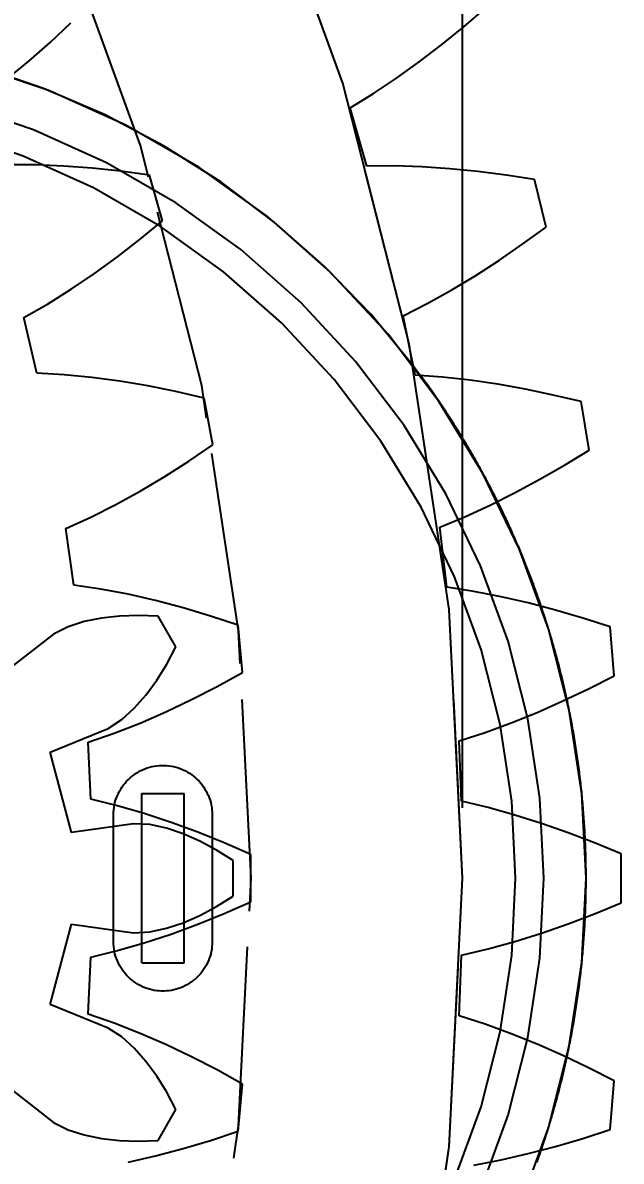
# Model space of a CAD drawing. Header units: millimetres. Extents: x -13 to 234, y -140 to 87.
# Drawn here: x 41.26 to 45.5, y -54.91 to -46.84 of the extents above; entities that cross this region are included whole.
import ezdxf

# ---------------------------------------------------------------- set-up
doc = ezdxf.new("R2010")
doc.units = ezdxf.units.MM
doc.linetypes.add('DASHED', pattern=[1.524, 1.27, -0.254])
for name, color, linetype in [('DIMS', 3, 'CONTINUOUS'), ('HIDDEN', 8, 'DASHED'), ('VISIBLE', 7, 'CONTINUOUS')]:
    doc.layers.add(name, color=color, linetype=linetype)
doc.styles.add('OpenSansCondensed-Light', font='OpenSansCondensed-Light.ttf')
doc.dimstyles.new('EZDXF', dxfattribs={"dimtxt": 0.25, "dimasz": 0.175, "dimexe": 0.375, "dimexo": 0.125, "dimgap": 0.1, "dimtad": 1, "dimlfac": 100, "dimzin": 12, "dimdsep": 46, "dimtxsty": 'OpenSansCondensed-Light', "dimblk": 'ARCHTICK', "dimcen": 2.5, "dimazin": 3, "dimtfac": 0.5, "dimtmove": 2, "dimatfit": 3})

# ---------------------------------------------------------------- blocks, each defined once
blk = doc.blocks.new('_ARCHTICK')
at = {"color": 0, "linetype": 'BYBLOCK', "const_width": 0.15}
blk.add_lwpolyline([(-0.5, -0.5), (0.5, 0.5)], dxfattribs=at)

msp = doc.modelspace()

# ---------------------------------------------------------------- linework, layer by layer
at = {"layer": 'HIDDEN'}
for points in [[(42.875, -52.9), (42.78742, -51.14512), (42.52554, -49.40767), (42.09197, -47.70494), (41.49102, -46.05384), (40.72866, -44.47077), (39.81246, -42.97148), (38.75153, -41.57087), (37.55642, -40.28285), (36.23901, -39.12022)], [(42.875, -52.9), (42.78742, -51.14512), (42.52554, -49.40767), (42.09197, -47.70494), (41.49102, -46.05384), (40.72866, -44.47077), (39.81246, -42.97148), (38.75153, -41.57087), (37.55642, -40.28285), (36.23901, -39.12022)], [(44.375, -52.9), (44.27996, -50.99576), (43.9958, -49.11046), (43.52533, -47.26281), (42.87323, -45.47118), (42.04599, -43.75339), (41.05182, -42.1265), (39.9006, -40.60669), (38.60378, -39.20905)], [(44.375, -52.9), (44.27996, -50.99576), (43.9958, -49.11046), (43.52533, -47.26281), (42.87323, -45.47118), (42.04599, -43.75339), (41.05182, -42.1265), (39.9006, -40.60669), (38.60378, -39.20905)], [(44.375, -52.9), (44.27996, -50.99576), (43.9958, -49.11046), (43.52533, -47.26281), (42.87323, -45.47118), (42.04599, -43.75339), (41.05182, -42.1265), (39.9006, -40.60669), (38.60378, -39.20905)], [(44.38291, -46.86382), (44.53757, -46.73134)], [(41.45025, -46.97425), (41.5988, -46.83508)], [(41.45025, -46.97425), (41.5988, -46.83508)], [(44.22626, -46.99093), (44.38291, -46.86382)], [(44.02734, -49.26999), (43.72555, -48.90382), (43.39576, -48.56264), (43.04005, -48.2486), (42.66063, -47.96364), (42.25988, -47.70956), (41.8403, -47.48794), (41.40452, -47.30017), (40.95527, -47.14743), (40.49535, -47.03066), (40.02764, -46.95061), (39.55507, -46.90776), (39.08059, -46.90239), (38.60717, -46.93454), (38.13777, -47.00399), (37.67533, -47.11032), (37.22274, -47.25286), (36.78282, -47.43072), (36.35834, -47.64279), (35.95194, -47.88774), (35.56617, -48.16403), (35.20344, -48.46995)], [(45.25, -52.9), (45.22018, -52.30259), (45.13103, -51.71112), (44.98344, -51.13147), (44.77886, -50.56939), (44.51933, -50.03048), (44.20743, -49.52008), (43.84627, -49.04327), (43.43942, -48.6048), (42.99094, -48.20901), (42.50528, -47.85984), (41.98726, -47.56077), (41.44205, -47.31476), (40.87504, -47.12425), (40.29189, -46.99115), (39.69838, -46.91678), (39.10042, -46.90186), (38.50394, -46.94656), (37.91487, -47.05043), (37.33908, -47.21244), (36.78228, -47.43096), (36.25, -47.70385), (35.74754, -48.02837), (35.27988, -48.40131)], [(45.25, -52.9), (45.22018, -52.30259), (45.13103, -51.71112), (44.98344, -51.13147), (44.77886, -50.56939), (44.51933, -50.03048), (44.20743, -49.52008), (43.84627, -49.04327), (43.43942, -48.6048), (42.99094, -48.20901), (42.50528, -47.85984), (41.98726, -47.56077), (41.44205, -47.31476), (40.87504, -47.12425), (40.29189, -46.99115), (39.69838, -46.91678), (39.10042, -46.90186), (38.50394, -46.94656), (37.91487, -47.05043), (37.33908, -47.21244), (36.78228, -47.43096), (36.25, -47.70385), (35.74754, -48.02837), (35.27988, -48.40131)], [(45.25, -52.9), (45.22018, -52.30259), (45.13103, -51.71112), (44.98344, -51.13147), (44.77886, -50.56939), (44.51933, -50.03048), (44.20743, -49.52008), (43.84627, -49.04327), (43.43942, -48.6048), (42.99094, -48.20901), (42.50528, -47.85984), (41.98726, -47.56077), (41.44205, -47.31476), (40.87504, -47.12425), (40.29189, -46.99115), (39.69838, -46.91678), (39.10042, -46.90186), (38.50394, -46.94656), (37.91487, -47.05043), (37.33908, -47.21244), (36.78228, -47.43096), (36.25, -47.70385), (35.74754, -48.02837), (35.27988, -48.40131)], [(41.29909, -47.10728), (41.45025, -46.97425)], [(41.29909, -47.10728), (41.45025, -46.97425)], [(44.06759, -47.11242), (44.22626, -46.99093)], [(41.14527, -47.23378), (41.29909, -47.10728)], [(41.14527, -47.23378), (41.29909, -47.10728)], [(43.90684, -47.22793), (44.06759, -47.11242)], [(43.74394, -47.33702), (43.90684, -47.22793)], [(43.57877, -47.43907), (43.74394, -47.33702)], [(44.95, -52.9), (44.92168, -52.33246), (44.83698, -51.77057), (44.69676, -51.2199), (44.50241, -50.68592), (44.25586, -50.17395), (43.95956, -49.68908), (43.61645, -49.23611), (43.22995, -48.81956), (42.80389, -48.44356), (42.34251, -48.11185), (41.8504, -47.82773), (41.33244, -47.59402), (40.79379, -47.41304)], [(44.95, -52.9), (44.92168, -52.33246), (44.83698, -51.77057), (44.69676, -51.2199), (44.50241, -50.68592), (44.25586, -50.17395), (43.95956, -49.68908), (43.61645, -49.23611), (43.22995, -48.81956), (42.80389, -48.44356), (42.34251, -48.11185), (41.8504, -47.82773), (41.33244, -47.59402), (40.79379, -47.41304)], [(43.69648, -47.85096), (43.57877, -47.43907)], [(43.69648, -47.85096), (43.57877, -47.43907)], [(44.75, -52.9), (44.72267, -52.35238), (44.64095, -51.8102), (44.50565, -51.27885), (44.31812, -50.76361), (44.08022, -50.2696), (43.79431, -49.80174), (43.46324, -49.36467), (43.0903, -48.96273), (42.67919, -48.59993), (42.234, -48.27986), (41.75916, -48.00571), (41.25938, -47.78019), (40.73962, -47.60557)], [(44.75, -52.9), (44.72267, -52.35238), (44.64095, -51.8102), (44.50565, -51.27885), (44.31812, -50.76361), (44.08022, -50.2696), (43.79431, -49.80174), (43.46324, -49.36467), (43.0903, -48.96273), (42.67919, -48.59993), (42.234, -48.27986), (41.75916, -48.00571), (41.25938, -47.78019), (40.73962, -47.60557)], [(41.34936, -47.8427), (41.15241, -47.84173)], [(41.34936, -47.8427), (41.15241, -47.84173)], [(41.54834, -47.85095), (41.34936, -47.8427)], [(41.54834, -47.85095), (41.34936, -47.8427)], [(41.74914, -47.86602), (41.54834, -47.85095)], [(41.74914, -47.86602), (41.54834, -47.85095)], [(43.89064, -47.85032), (43.69648, -47.85096)], [(44.08658, -47.85686), (43.89064, -47.85032)], [(44.28409, -47.86998), (44.08658, -47.85686)], [(41.95155, -47.88756), (41.74914, -47.86602)], [(41.95155, -47.88756), (41.74914, -47.86602)], [(42.15543, -47.91533), (41.95155, -47.88756)], [(42.15543, -47.91533), (41.95155, -47.88756)], [(42.24738, -48.23849), (42.15543, -47.91533)], [(42.24738, -48.23849), (42.15543, -47.91533)], [(44.483, -47.88927), (44.28409, -47.86998)], [(44.68316, -47.91441), (44.483, -47.88927)], [(44.88446, -47.94516), (44.68316, -47.91441)], [(44.9667, -48.28324), (44.88446, -47.94516)], [(42.08865, -48.36942), (42.24738, -48.23849)], [(42.08865, -48.36942), (42.24738, -48.23849)], [(44.80201, -48.40301), (44.9667, -48.28324)], [(41.9279, -48.4943), (42.08865, -48.36942)], [(41.9279, -48.4943), (42.08865, -48.36942)], [(44.63575, -48.51728), (44.80201, -48.40301)], [(41.76511, -48.61282), (41.9279, -48.4943)], [(41.76511, -48.61282), (41.9279, -48.4943)], [(44.46792, -48.62577), (44.63575, -48.51728)], [(41.60028, -48.72459), (41.76511, -48.61282)], [(41.60028, -48.72459), (41.76511, -48.61282)], [(44.29851, -48.72815), (44.46792, -48.62577)], [(41.43334, -48.82909), (41.60028, -48.72459)], [(41.43334, -48.82909), (41.60028, -48.72459)], [(44.12746, -48.82395), (44.29851, -48.72815)], [(41.26419, -48.92562), (41.43334, -48.82909)], [(41.26419, -48.92562), (41.43334, -48.82909)], [(43.9547, -48.91256), (44.12746, -48.82395)], [(41.35685, -49.31958), (41.26419, -48.92562)], [(41.35685, -49.31958), (41.26419, -48.92562)], [(44.03932, -49.33249), (43.9547, -48.91256)], [(44.03932, -49.33249), (43.9547, -48.91256)], [(41.55129, -49.33059), (41.35685, -49.31958)], [(41.55129, -49.33059), (41.35685, -49.31958)], [(41.74731, -49.34973), (41.55129, -49.33059)], [(41.74731, -49.34973), (41.55129, -49.33059)], [(41.94468, -49.37631), (41.74731, -49.34973)], [(41.94468, -49.37631), (41.74731, -49.34973)], [(42.14323, -49.40984), (41.94468, -49.37631)], [(42.14323, -49.40984), (41.94468, -49.37631)], [(44.23291, -49.34728), (44.03932, -49.33249)], [(44.62239, -50.2284), (44.61496, -50.21351), (44.60749, -50.19864), (44.59998, -50.1838), (44.59242, -50.16897), (44.58483, -50.15417), (44.5772, -50.13939), (44.56952, -50.12463), (44.56181, -50.10989), (44.55405, -50.09517), (44.54625, -50.08047), (44.53841, -50.0658), (44.53053, -50.05115), (44.52261, -50.03651), (44.51465, -50.02191), (44.50665, -50.00732), (44.49861, -49.99275), (44.49053, -49.97821), (44.48241, -49.96369), (44.47425, -49.94919), (44.46604, -49.93472), (44.4578, -49.92027), (44.44952, -49.90584), (44.4412, -49.89143), (44.43283, -49.87705), (44.42443, -49.86269), (44.41599, -49.84835), (44.40751, -49.83404), (44.39899, -49.81975), (44.39043, -49.80548), (44.38183, -49.79124), (44.37319, -49.77703), (44.36451, -49.76283), (44.35579, -49.74866), (44.34703, -49.73452), (44.33823, -49.72039), (44.3294, -49.7063), (44.32052, -49.69223), (44.31161, -49.67818), (44.30265, -49.66416), (44.29366, -49.65016), (44.28463, -49.63618), (44.27556, -49.62224), (44.26645, -49.60831), (44.25731, -49.59442), (44.24812, -49.58055), (44.2389, -49.5667), (44.22964, -49.55288), (44.22034, -49.53908), (44.211, -49.52531), (44.20162, -49.51157), (44.19221, -49.49785), (44.18275, -49.48416), (44.17326, -49.4705), (44.16373, -49.45686), (44.15417, -49.44325), (44.14456, -49.42966), (44.13492, -49.4161), (44.12524, -49.40257), (44.11553, -49.38907), (44.10577, -49.37559), (44.09598, -49.36214), (44.08615, -49.34871), (44.07629, -49.33532)], [(44.42771, -49.36937), (44.23291, -49.34728)], [(44.62356, -49.39814), (44.42771, -49.36937)], [(42.3428, -49.44997), (42.14323, -49.40984)], [(42.3428, -49.44997), (42.14323, -49.40984)], [(42.54325, -49.49643), (42.3428, -49.44997)], [(42.54325, -49.49643), (42.3428, -49.44997)], [(44.8203, -49.43318), (44.62356, -49.39814)], [(45.01784, -49.47414), (44.8203, -49.43318)], [(45.21606, -49.52078), (45.01784, -49.47414)], [(42.60498, -49.82669), (42.54325, -49.49643)], [(42.60498, -49.82669), (42.54325, -49.49643)], [(45.27117, -49.86433), (45.21606, -49.52078)], [(42.43485, -49.94243), (42.60498, -49.82669)], [(42.43485, -49.94243), (42.60498, -49.82669)], [(45.09749, -49.97064), (45.27117, -49.86433)], [(42.26326, -50.05194), (42.43485, -49.94243)], [(42.26326, -50.05194), (42.43485, -49.94243)], [(44.92268, -50.07133), (45.09749, -49.97064)], [(42.09023, -50.15493), (42.26326, -50.05194)], [(42.09023, -50.15493), (42.26326, -50.05194)], [(44.74676, -50.16615), (44.92268, -50.07133)], [(41.91579, -50.25101), (42.09023, -50.15493)], [(41.91579, -50.25101), (42.09023, -50.15493)], [(44.56975, -50.25474), (44.74676, -50.16615)], [(41.73992, -50.33967), (41.91579, -50.25101)], [(41.73992, -50.33967), (41.91579, -50.25101)], [(44.39163, -50.33665), (44.56975, -50.25474)], [(41.56259, -50.42018), (41.73992, -50.33967)], [(41.56259, -50.42018), (41.73992, -50.33967)], [(44.21238, -50.41125), (44.39163, -50.33665)], [(41.6185, -50.82101), (41.56259, -50.42018)], [(41.6185, -50.82101), (41.56259, -50.42018)], [(44.26336, -50.83659), (44.21238, -50.41125)], [(44.26336, -50.83659), (44.21238, -50.41125)], [(41.81109, -50.84991), (41.6185, -50.82101)], [(41.81109, -50.84991), (41.6185, -50.82101)], [(44.45517, -50.86671), (44.26336, -50.83659)], [(42.00451, -50.88706), (41.81109, -50.84991)], [(42.00451, -50.88706), (41.81109, -50.84991)], [(42.19859, -50.93173), (42.00451, -50.88706)], [(42.19859, -50.93173), (42.00451, -50.88706)], [(44.6476, -50.9042), (44.45517, -50.86671)], [(44.84054, -50.94845), (44.6476, -50.9042)], [(42.3932, -50.98344), (42.19859, -50.93173)], [(42.3932, -50.98344), (42.19859, -50.93173)], [(42.58821, -51.04181), (42.3932, -50.98344)], [(42.58821, -51.04181), (42.3932, -50.98344)], [(45.03388, -50.999), (44.84054, -50.94845)], [(45.11397, -51.62963), (45.11167, -51.61905), (45.10935, -51.60847), (45.10701, -51.59789), (45.10465, -51.58732), (45.10227, -51.57675), (45.09987, -51.56619), (45.09745, -51.55563), (45.09501, -51.54508), (45.09256, -51.53453), (45.09008, -51.52398), (45.08759, -51.51344), (45.08508, -51.5029), (45.08255, -51.49237), (45.07999, -51.48185), (45.07742, -51.47132), (45.07484, -51.4608), (45.07223, -51.45029), (45.0696, -51.43978), (45.06696, -51.42928), (45.06429, -51.41878), (45.06161, -51.40829), (45.05891, -51.3978), (45.05618, -51.38731), (45.05344, -51.37683), (45.05068, -51.36636), (45.04791, -51.35589), (45.04511, -51.34542), (45.04229, -51.33496), (45.03946, -51.32451), (45.0366, -51.31406), (45.03373, -51.30362), (45.03084, -51.29318), (45.02793, -51.28274), (45.025, -51.27232), (45.02205, -51.26189), (45.01909, -51.25148), (45.0161, -51.24106), (45.0131, -51.23066), (45.01007, -51.22025), (45.00703, -51.20986), (45.00397, -51.19947), (45.00089, -51.18908), (44.99779, -51.1787), (44.99468, -51.16833), (44.99154, -51.15796), (44.98839, -51.1476), (44.98521, -51.13724), (44.98202, -51.12689), (44.97881, -51.11655), (44.97558, -51.10621), (44.97234, -51.09587), (44.96907, -51.08555), (44.96578, -51.07522), (44.96248, -51.06491), (44.95916, -51.0546), (44.95582, -51.04429), (44.95246, -51.034), (44.94908, -51.02371), (44.94568, -51.01342), (44.94227, -51.00314), (44.93884, -50.99287), (44.93538, -50.9826), (44.93191, -50.97234)], [(45.22753, -51.05553), (45.03388, -50.999)], [(41.69273, -51.08025), (41.57818, -51.11689)], [(41.69273, -51.08025), (41.57818, -51.11689)], [(41.81506, -51.05524), (41.69273, -51.08025)], [(41.81506, -51.05524), (41.69273, -51.08025)], [(41.94369, -51.04077), (41.81506, -51.05524)], [(41.94369, -51.04077), (41.81506, -51.05524)], [(42.07763, -51.03641), (41.94369, -51.04077)], [(42.07763, -51.03641), (41.94369, -51.04077)], [(42.21611, -51.04199), (42.07763, -51.03641)], [(42.21611, -51.04199), (42.07763, -51.03641)], [(42.34214, -51.26028), (42.21611, -51.04199)], [(42.34214, -51.26028), (42.21611, -51.04199)], [(42.78352, -51.10657), (42.58821, -51.04181)], [(42.78352, -51.10657), (42.58821, -51.04181)], [(45.42142, -51.11777), (45.22753, -51.05553)], [(41.4752, -51.16919), (41.12467, -51.44184)], [(41.4752, -51.16919), (41.12467, -51.44184)], [(41.57818, -51.11689), (41.4752, -51.16919)], [(41.57818, -51.11689), (41.4752, -51.16919)], [(42.81452, -51.44112), (42.78352, -51.10657)], [(42.81452, -51.44112), (42.78352, -51.10657)], [(45.44906, -51.46462), (45.42142, -51.11777)], [(42.27773, -51.38299), (42.34214, -51.26028)], [(42.27773, -51.38299), (42.34214, -51.26028)], [(42.20698, -51.49681), (42.27773, -51.38299)], [(42.20698, -51.49681), (42.27773, -51.38299)], [(42.63444, -51.54066), (42.81452, -51.44112)], [(42.63444, -51.54066), (42.81452, -51.44112)], [(45.26748, -51.55678), (45.44906, -51.46462)], [(42.13014, -51.60097), (42.20698, -51.49681)], [(42.13014, -51.60097), (42.20698, -51.49681)], [(42.45347, -51.63387), (42.63444, -51.54066)], [(42.45347, -51.63387), (42.63444, -51.54066)], [(45.08523, -51.64327), (45.26748, -51.55678)], [(42.04732, -51.69441), (42.13014, -51.60097)], [(42.04732, -51.69441), (42.13014, -51.60097)], [(42.27168, -51.72046), (42.45347, -51.63387)], [(42.27168, -51.72046), (42.45347, -51.63387)], [(44.90233, -51.72381), (45.08523, -51.64327)], [(41.95831, -51.77529), (42.04732, -51.69441)], [(41.95831, -51.77529), (42.04732, -51.69441)], [(42.08911, -51.80004), (42.27168, -51.72046)], [(42.08911, -51.80004), (42.27168, -51.72046)], [(44.71884, -51.79806), (44.90233, -51.72381)], [(41.86152, -51.83832), (41.95831, -51.77529)], [(41.86152, -51.83832), (41.95831, -51.77529)], [(41.90581, -51.87209), (42.08911, -51.80004)], [(41.90581, -51.87209), (42.08911, -51.80004)], [(44.53478, -51.86556), (44.71884, -51.79806)], [(41.45014, -52.00556), (41.86152, -51.83832)], [(41.45014, -52.00556), (41.86152, -51.83832)], [(41.72181, -51.93589), (41.90581, -51.87209)], [(41.72181, -51.93589), (41.90581, -51.87209)], [(44.35017, -51.92568), (44.53478, -51.86556)], [(41.7405, -52.34017), (41.72181, -51.93589)], [(41.7405, -52.34017), (41.72181, -51.93589)], [(44.3672, -52.35372), (44.35017, -51.92568)], [(44.3672, -52.35372), (44.35017, -51.92568)], [(41.60259, -52.57453), (41.45014, -52.00556)], [(41.60259, -52.57453), (41.45014, -52.00556)], [(41.9, -52.45), (41.90044, -52.43255), (41.90174, -52.41515), (41.90391, -52.39784), (41.90694, -52.38065), (41.91082, -52.36363), (41.91555, -52.34684), (41.92111, -52.33029), (41.92748, -52.31405), (41.93466, -52.29814), (41.94262, -52.28261), (41.95135, -52.2675), (41.96082, -52.25284), (41.971, -52.23867), (41.98188, -52.22502), (41.99343, -52.21194), (42.00562, -52.19945), (42.01841, -52.18758), (42.03178, -52.17636), (42.04569, -52.16582), (42.06011, -52.15599), (42.075, -52.14689), (42.09033, -52.13854), (42.10605, -52.13097), (42.12213, -52.12419), (42.13853, -52.11823), (42.15521, -52.11308), (42.17212, -52.10878), (42.18922, -52.10532), (42.20648, -52.10272), (42.22384, -52.10098), (42.24127, -52.10011), (42.25873, -52.10011), (42.27616, -52.10098), (42.29352, -52.10272), (42.31078, -52.10532), (42.32788, -52.10878), (42.34479, -52.11308), (42.36147, -52.11823), (42.37787, -52.12419), (42.39395, -52.13097), (42.40967, -52.13854), (42.425, -52.14689), (42.43989, -52.15599), (42.45431, -52.16582), (42.46822, -52.17636), (42.48159, -52.18758), (42.49438, -52.19945), (42.50657, -52.21194), (42.51812, -52.22502), (42.529, -52.23867), (42.53918, -52.25284), (42.54865, -52.2675), (42.55738, -52.28261), (42.56534, -52.29814), (42.57252, -52.31405), (42.57889, -52.33029), (42.58445, -52.34684), (42.58918, -52.36363), (42.59306, -52.38065), (42.59609, -52.39784), (42.59826, -52.41515), (42.59956, -52.43255), (42.6, -52.45)], [(41.9, -52.45), (41.90044, -52.43255), (41.90174, -52.41515), (41.90391, -52.39784), (41.90694, -52.38065), (41.91082, -52.36363), (41.91555, -52.34684), (41.92111, -52.33029), (41.92748, -52.31405), (41.93466, -52.29814), (41.94262, -52.28261), (41.95135, -52.2675), (41.96082, -52.25284), (41.971, -52.23867), (41.98188, -52.22502), (41.99343, -52.21194), (42.00562, -52.19945), (42.01841, -52.18758), (42.03178, -52.17636), (42.04569, -52.16582), (42.06011, -52.15599), (42.075, -52.14689), (42.09033, -52.13854), (42.10605, -52.13097), (42.12213, -52.12419), (42.13853, -52.11823), (42.15521, -52.11308), (42.17212, -52.10878), (42.18922, -52.10532), (42.20648, -52.10272), (42.22384, -52.10098), (42.24127, -52.10011), (42.25873, -52.10011), (42.27616, -52.10098), (42.29352, -52.10272), (42.31078, -52.10532), (42.32788, -52.10878), (42.34479, -52.11308), (42.36147, -52.11823), (42.37787, -52.12419), (42.39395, -52.13097), (42.40967, -52.13854), (42.425, -52.14689), (42.43989, -52.15599), (42.45431, -52.16582), (42.46822, -52.17636), (42.48159, -52.18758), (42.49438, -52.19945), (42.50657, -52.21194), (42.51812, -52.22502), (42.529, -52.23867), (42.53918, -52.25284), (42.54865, -52.2675), (42.55738, -52.28261), (42.56534, -52.29814), (42.57252, -52.31405), (42.57889, -52.33029), (42.58445, -52.34684), (42.58918, -52.36363), (42.59306, -52.38065), (42.59609, -52.39784), (42.59826, -52.41515), (42.59956, -52.43255), (42.6, -52.45)], [(42.1, -53.5), (42.1, -52.3)], [(42.1, -52.3), (42.4, -52.3)], [(42.1, -53.5), (42.1, -52.3)], [(42.1, -52.3), (42.4, -52.3)], [(42.4, -53.5), (42.4, -52.3)], [(42.4, -53.5), (42.4, -52.3)], [(41.9296, -52.38672), (41.7405, -52.34017)], [(41.9296, -52.38672), (41.7405, -52.34017)], [(44.556, -52.39899), (44.3672, -52.35372)], [(41.9, -53.35), (41.9, -52.45)], [(41.9, -53.35), (41.9, -52.45)], [(42.11877, -52.44155), (41.9296, -52.38672)], [(42.11877, -52.44155), (41.9296, -52.38672)], [(42.3079, -52.50395), (42.11877, -52.44155)], [(42.3079, -52.50395), (42.11877, -52.44155)], [(42.6, -52.45), (42.6, -53.35)], [(42.6, -52.45), (42.6, -53.35)], [(44.74485, -52.45165), (44.556, -52.39899)], [(44.93366, -52.51109), (44.74485, -52.45165)], [(42.04248, -52.51368), (41.60259, -52.57453)], [(42.04248, -52.51368), (41.60259, -52.57453)], [(42.15782, -52.51987), (42.04248, -52.51368)], [(42.15782, -52.51987), (42.04248, -52.51368)], [(42.27534, -52.54542), (42.15782, -52.51987)], [(42.27534, -52.54542), (42.15782, -52.51987)], [(42.49691, -52.57339), (42.3079, -52.50395)], [(42.49691, -52.57339), (42.3079, -52.50395)], [(45.12237, -52.57684), (44.93366, -52.51109)], [(42.39379, -52.58492), (42.27534, -52.54542)], [(42.39379, -52.58492), (42.27534, -52.54542)], [(42.51242, -52.63671), (42.39379, -52.58492)], [(42.51242, -52.63671), (42.39379, -52.58492)], [(42.6857, -52.64951), (42.49691, -52.57339)], [(42.6857, -52.64951), (42.49691, -52.57339)], [(45.31092, -52.64858), (45.12237, -52.57684)], [(45.25, -52.9), (45.25, -52.8956), (45.24999, -52.8912), (45.24999, -52.8868), (45.24997, -52.8824), (45.24996, -52.87801), (45.24994, -52.87361), (45.24992, -52.86921), (45.2499, -52.86481), (45.24987, -52.86041), (45.24984, -52.85601), (45.2498, -52.85161), (45.24977, -52.84721), (45.24973, -52.84281), (45.24968, -52.83842), (45.24964, -52.83402), (45.24959, -52.82962), (45.24953, -52.82522), (45.24948, -52.82082), (45.24942, -52.81642), (45.24935, -52.81202), (45.24929, -52.80763), (45.24922, -52.80323), (45.24915, -52.79883), (45.24907, -52.79443), (45.24899, -52.79003), (45.24891, -52.78563), (45.24882, -52.78124), (45.24874, -52.77684), (45.24864, -52.77244), (45.24855, -52.76804), (45.24845, -52.76364), (45.24835, -52.75925), (45.24824, -52.75485), (45.24814, -52.75045), (45.24802, -52.74605), (45.24791, -52.74166), (45.24779, -52.73726), (45.24767, -52.73286), (45.24755, -52.72846), (45.24742, -52.72407), (45.24729, -52.71967), (45.24716, -52.71527), (45.24702, -52.71088), (45.24688, -52.70648), (45.24673, -52.70208), (45.24659, -52.69769), (45.24644, -52.69329), (45.24629, -52.68889), (45.24613, -52.6845), (45.24597, -52.6801), (45.24581, -52.67571), (45.24564, -52.67131), (45.24547, -52.66691), (45.2453, -52.66252), (45.24512, -52.65812), (45.24494, -52.65373), (45.24476, -52.64933), (45.24458, -52.64494), (45.24439, -52.64054), (45.2442, -52.63615), (45.244, -52.63175), (45.2438, -52.62736), (45.2436, -52.62296)], [(42.6306, -52.6999), (42.51242, -52.63671)], [(42.6306, -52.6999), (42.51242, -52.63671)], [(42.74773, -52.77397), (42.6306, -52.6999)], [(42.74773, -52.77397), (42.6306, -52.6999)], [(42.8742, -52.73201), (42.6857, -52.64951)], [(42.8742, -52.73201), (42.6857, -52.64951)], [(45.49925, -52.72603), (45.31092, -52.64858)], [(42.74773, -53.02603), (42.74773, -52.77397)], [(42.74773, -53.02603), (42.74773, -52.77397)], [(42.8742, -53.06799), (42.8742, -52.73201)], [(42.8742, -53.06799), (42.8742, -52.73201)], [(45.49925, -53.07397), (45.49925, -52.72603)], [(33.97503, -69.9188), (35.6262, -68.9655), (37.17424, -67.85253), (38.60378, -66.59095), (39.9006, -65.19331), (41.05182, -63.6735), (42.04599, -62.04661), (42.87323, -60.32882), (43.52533, -58.53719), (43.9958, -56.68954), (44.27996, -54.80424), (44.375, -52.9)], [(33.97503, -69.9188), (35.6262, -68.9655), (37.17424, -67.85253), (38.60378, -66.59095), (39.9006, -65.19331), (41.05182, -63.6735), (42.04599, -62.04661), (42.87323, -60.32882), (43.52533, -58.53719), (43.9958, -56.68954), (44.27996, -54.80424), (44.375, -52.9)], [(33.97503, -69.9188), (35.6262, -68.9655), (37.17424, -67.85253), (38.60378, -66.59095), (39.9006, -65.19331), (41.05182, -63.6735), (42.04599, -62.04661), (42.87323, -60.32882), (43.52533, -58.53719), (43.9958, -56.68954), (44.27996, -54.80424), (44.375, -52.9)], [(34.81238, -67.70546), (36.23901, -66.67978), (37.55642, -65.51715), (38.75153, -64.22913), (39.81246, -62.82852), (40.72866, -61.32923), (41.49102, -59.74616), (42.09197, -58.09506), (42.52554, -56.39233), (42.78742, -54.65488), (42.875, -52.9)], [(34.81238, -67.70546), (36.23901, -66.67978), (37.55642, -65.51715), (38.75153, -64.22913), (39.81246, -62.82852), (40.72866, -61.32923), (41.49102, -59.74616), (42.09197, -58.09506), (42.52554, -56.39233), (42.78742, -54.65488), (42.875, -52.9)], [(35.27988, -57.39869), (35.74754, -57.77163), (36.25, -58.09615), (36.78228, -58.36904), (37.33908, -58.58756), (37.91487, -58.74957), (38.50394, -58.85344), (39.10042, -58.89814), (39.69838, -58.88322), (40.29189, -58.80885), (40.87504, -58.67575), (41.44205, -58.48524), (41.98726, -58.23923), (42.50528, -57.94016), (42.99094, -57.59099), (43.43942, -57.1952), (43.84627, -56.75673), (44.20743, -56.27992), (44.51933, -55.76952), (44.77886, -55.23061), (44.98344, -54.66853), (45.13103, -54.08888), (45.22018, -53.49741), (45.25, -52.9)], [(35.27988, -57.39869), (35.74754, -57.77163), (36.25, -58.09615), (36.78228, -58.36904), (37.33908, -58.58756), (37.91487, -58.74957), (38.50394, -58.85344), (39.10042, -58.89814), (39.69838, -58.88322), (40.29189, -58.80885), (40.87504, -58.67575), (41.44205, -58.48524), (41.98726, -58.23923), (42.50528, -57.94016), (42.99094, -57.59099), (43.43942, -57.1952), (43.84627, -56.75673), (44.20743, -56.27992), (44.51933, -55.76952), (44.77886, -55.23061), (44.98344, -54.66853), (45.13103, -54.08888), (45.22018, -53.49741), (45.25, -52.9)], [(35.27988, -57.39869), (35.74754, -57.77163), (36.25, -58.09615), (36.78228, -58.36904), (37.33908, -58.58756), (37.91487, -58.74957), (38.50394, -58.85344), (39.10042, -58.89814), (39.69838, -58.88322), (40.29189, -58.80885), (40.87504, -58.67575), (41.44205, -58.48524), (41.98726, -58.23923), (42.50528, -57.94016), (42.99094, -57.59099), (43.43942, -57.1952), (43.84627, -56.75673), (44.20743, -56.27992), (44.51933, -55.76952), (44.77886, -55.23061), (44.98344, -54.66853), (45.13103, -54.08888), (45.22018, -53.49741), (45.25, -52.9)], [(44.31812, -55.03639), (44.50565, -54.52115), (44.64095, -53.9898), (44.72267, -53.44762), (44.75, -52.9)], [(44.31812, -55.03639), (44.50565, -54.52115), (44.64095, -53.9898), (44.72267, -53.44762), (44.75, -52.9)], [(44.50241, -55.11408), (44.69676, -54.5801), (44.83698, -54.02943), (44.92168, -53.46754), (44.95, -52.9)], [(44.50241, -55.11408), (44.69676, -54.5801), (44.83698, -54.02943), (44.92168, -53.46754), (44.95, -52.9)], [(45.2436, -53.17704), (45.2438, -53.17264), (45.244, -53.16825), (45.2442, -53.16385), (45.24439, -53.15946), (45.24458, -53.15506), (45.24476, -53.15067), (45.24494, -53.14627), (45.24512, -53.14188), (45.2453, -53.13748), (45.24547, -53.13309), (45.24564, -53.12869), (45.24581, -53.12429), (45.24597, -53.1199), (45.24613, -53.1155), (45.24629, -53.11111), (45.24644, -53.10671), (45.24659, -53.10231), (45.24673, -53.09792), (45.24688, -53.09352), (45.24702, -53.08912), (45.24716, -53.08473), (45.24729, -53.08033), (45.24742, -53.07593), (45.24755, -53.07154), (45.24767, -53.06714), (45.24779, -53.06274), (45.24791, -53.05834), (45.24802, -53.05395), (45.24814, -53.04955), (45.24824, -53.04515), (45.24835, -53.04075), (45.24845, -53.03636), (45.24855, -53.03196), (45.24864, -53.02756), (45.24874, -53.02316), (45.24882, -53.01876), (45.24891, -53.01437), (45.24899, -53.00997), (45.24907, -53.00557), (45.24915, -53.00117), (45.24922, -52.99677), (45.24929, -52.99237), (45.24935, -52.98798), (45.24942, -52.98358), (45.24948, -52.97918), (45.24953, -52.97478), (45.24959, -52.97038), (45.24964, -52.96598), (45.24968, -52.96158), (45.24973, -52.95719), (45.24977, -52.95279), (45.2498, -52.94839), (45.24984, -52.94399), (45.24987, -52.93959), (45.2499, -52.93519), (45.24992, -52.93079), (45.24994, -52.92639), (45.24996, -52.92199), (45.24997, -52.9176), (45.24999, -52.9132), (45.24999, -52.9088), (45.25, -52.9044), (45.25, -52.9)], [(42.6306, -53.1001), (42.74773, -53.02603)], [(42.6306, -53.1001), (42.74773, -53.02603)], [(42.51242, -53.16329), (42.6306, -53.1001)], [(42.51242, -53.16329), (42.6306, -53.1001)], [(42.6857, -53.15049), (42.8742, -53.06799)], [(42.6857, -53.15049), (42.8742, -53.06799)], [(45.31092, -53.15142), (45.49925, -53.07397)], [(42.39379, -53.21508), (42.51242, -53.16329)], [(42.39379, -53.21508), (42.51242, -53.16329)], [(42.49691, -53.22661), (42.6857, -53.15049)], [(42.49691, -53.22661), (42.6857, -53.15049)], [(45.12237, -53.22316), (45.31092, -53.15142)], [(41.45014, -53.79444), (41.60259, -53.22547)], [(41.45014, -53.79444), (41.60259, -53.22547)], [(41.60259, -53.22547), (42.04248, -53.28632)], [(41.60259, -53.22547), (42.04248, -53.28632)], [(42.15782, -53.28013), (42.27534, -53.25458)], [(42.15782, -53.28013), (42.27534, -53.25458)], [(42.27534, -53.25458), (42.39379, -53.21508)], [(42.27534, -53.25458), (42.39379, -53.21508)], [(42.3079, -53.29605), (42.49691, -53.22661)], [(42.3079, -53.29605), (42.49691, -53.22661)], [(44.93366, -53.28891), (45.12237, -53.22316)], [(42.04248, -53.28632), (42.15782, -53.28013)], [(42.04248, -53.28632), (42.15782, -53.28013)], [(42.11877, -53.35845), (42.3079, -53.29605)], [(42.11877, -53.35845), (42.3079, -53.29605)], [(44.556, -53.40101), (44.74485, -53.34835)], [(44.74485, -53.34835), (44.93366, -53.28891)], [(41.7405, -53.45983), (41.9296, -53.41328)], [(41.7405, -53.45983), (41.9296, -53.41328)], [(42.6, -53.35), (42.59956, -53.36745), (42.59826, -53.38485), (42.59609, -53.40216), (42.59306, -53.41935), (42.58918, -53.43637), (42.58445, -53.45316), (42.57889, -53.46971), (42.57252, -53.48595), (42.56534, -53.50186), (42.55738, -53.51739), (42.54865, -53.5325), (42.53918, -53.54716), (42.529, -53.56133), (42.51812, -53.57498), (42.50657, -53.58806), (42.49438, -53.60055), (42.48159, -53.61242), (42.46822, -53.62364), (42.45431, -53.63418), (42.43989, -53.64401), (42.425, -53.65311), (42.40967, -53.66146), (42.39395, -53.66903), (42.37787, -53.67581), (42.36147, -53.68177), (42.34479, -53.68692), (42.32788, -53.69122), (42.31078, -53.69468), (42.29352, -53.69728), (42.27616, -53.69902), (42.25873, -53.69989), (42.24127, -53.69989), (42.22384, -53.69902), (42.20648, -53.69728), (42.18922, -53.69468), (42.17212, -53.69122), (42.15521, -53.68692), (42.13853, -53.68177), (42.12213, -53.67581), (42.10605, -53.66903), (42.09033, -53.66146), (42.075, -53.65311), (42.06011, -53.64401), (42.04569, -53.63418), (42.03178, -53.62364), (42.01841, -53.61242), (42.00562, -53.60055), (41.99343, -53.58806), (41.98188, -53.57498), (41.971, -53.56133), (41.96082, -53.54716), (41.95135, -53.5325), (41.94262, -53.51739), (41.93466, -53.50186), (41.92748, -53.48595), (41.92111, -53.46971), (41.91555, -53.45316), (41.91082, -53.43637), (41.90694, -53.41935), (41.90391, -53.40216), (41.90174, -53.38485), (41.90044, -53.36745), (41.9, -53.35)], [(42.6, -53.35), (42.59956, -53.36745), (42.59826, -53.38485), (42.59609, -53.40216), (42.59306, -53.41935), (42.58918, -53.43637), (42.58445, -53.45316), (42.57889, -53.46971), (42.57252, -53.48595), (42.56534, -53.50186), (42.55738, -53.51739), (42.54865, -53.5325), (42.53918, -53.54716), (42.529, -53.56133), (42.51812, -53.57498), (42.50657, -53.58806), (42.49438, -53.60055), (42.48159, -53.61242), (42.46822, -53.62364), (42.45431, -53.63418), (42.43989, -53.64401), (42.425, -53.65311), (42.40967, -53.66146), (42.39395, -53.66903), (42.37787, -53.67581), (42.36147, -53.68177), (42.34479, -53.68692), (42.32788, -53.69122), (42.31078, -53.69468), (42.29352, -53.69728), (42.27616, -53.69902), (42.25873, -53.69989), (42.24127, -53.69989), (42.22384, -53.69902), (42.20648, -53.69728), (42.18922, -53.69468), (42.17212, -53.69122), (42.15521, -53.68692), (42.13853, -53.68177), (42.12213, -53.67581), (42.10605, -53.66903), (42.09033, -53.66146), (42.075, -53.65311), (42.06011, -53.64401), (42.04569, -53.63418), (42.03178, -53.62364), (42.01841, -53.61242), (42.00562, -53.60055), (41.99343, -53.58806), (41.98188, -53.57498), (41.971, -53.56133), (41.96082, -53.54716), (41.95135, -53.5325), (41.94262, -53.51739), (41.93466, -53.50186), (41.92748, -53.48595), (41.92111, -53.46971), (41.91555, -53.45316), (41.91082, -53.43637), (41.90694, -53.41935), (41.90391, -53.40216), (41.90174, -53.38485), (41.90044, -53.36745), (41.9, -53.35)], [(41.9296, -53.41328), (42.11877, -53.35845)], [(41.9296, -53.41328), (42.11877, -53.35845)], [(44.3672, -53.44628), (44.556, -53.40101)], [(41.72181, -53.86411), (41.7405, -53.45983)], [(41.72181, -53.86411), (41.7405, -53.45983)], [(42.1, -53.5), (42.4, -53.5)], [(42.1, -53.5), (42.4, -53.5)], [(44.35017, -53.87432), (44.3672, -53.44628)], [(44.35017, -53.87432), (44.3672, -53.44628)], [(41.86152, -53.96168), (41.45014, -53.79444)], [(41.86152, -53.96168), (41.45014, -53.79444)], [(41.90581, -53.92791), (41.72181, -53.86411)], [(41.90581, -53.92791), (41.72181, -53.86411)], [(44.53478, -53.93444), (44.35017, -53.87432)], [(41.95831, -54.02471), (41.86152, -53.96168)], [(41.95831, -54.02471), (41.86152, -53.96168)], [(42.08911, -53.99996), (41.90581, -53.92791)], [(42.08911, -53.99996), (41.90581, -53.92791)], [(44.71884, -54.00194), (44.53478, -53.93444)], [(42.04732, -54.10559), (41.95831, -54.02471)], [(42.04732, -54.10559), (41.95831, -54.02471)], [(42.27168, -54.07954), (42.08911, -53.99996)], [(42.27168, -54.07954), (42.08911, -53.99996)], [(44.90233, -54.07619), (44.71884, -54.00194)], [(45.08523, -54.15673), (44.90233, -54.07619)], [(42.13014, -54.19903), (42.04732, -54.10559)], [(42.13014, -54.19903), (42.04732, -54.10559)], [(42.45347, -54.16613), (42.27168, -54.07954)], [(42.45347, -54.16613), (42.27168, -54.07954)], [(45.26748, -54.24322), (45.08523, -54.15673)], [(42.20698, -54.30319), (42.13014, -54.19903)], [(42.20698, -54.30319), (42.13014, -54.19903)], [(42.63444, -54.25934), (42.45347, -54.16613)], [(42.63444, -54.25934), (42.45347, -54.16613)], [(44.93191, -54.82766), (44.93538, -54.8174), (44.93884, -54.80713), (44.94227, -54.79686), (44.94568, -54.78658), (44.94908, -54.77629), (44.95246, -54.766), (44.95582, -54.75571), (44.95916, -54.7454), (44.96248, -54.73509), (44.96578, -54.72478), (44.96907, -54.71445), (44.97234, -54.70413), (44.97558, -54.69379), (44.97881, -54.68345), (44.98202, -54.67311), (44.98521, -54.66276), (44.98839, -54.6524), (44.99154, -54.64204), (44.99468, -54.63167), (44.99779, -54.6213), (45.00089, -54.61092), (45.00397, -54.60053), (45.00703, -54.59014), (45.01007, -54.57975), (45.0131, -54.56934), (45.0161, -54.55894), (45.01909, -54.54852), (45.02205, -54.53811), (45.025, -54.52768), (45.02793, -54.51726), (45.03084, -54.50682), (45.03373, -54.49638), (45.0366, -54.48594), (45.03946, -54.47549), (45.04229, -54.46504), (45.04511, -54.45458), (45.04791, -54.44411), (45.05068, -54.43364), (45.05344, -54.42317), (45.05618, -54.41269), (45.05891, -54.4022), (45.06161, -54.39171), (45.06429, -54.38122), (45.06696, -54.37072), (45.0696, -54.36022), (45.07223, -54.34971), (45.07484, -54.3392), (45.07742, -54.32868), (45.07999, -54.31815), (45.08255, -54.30763), (45.08508, -54.2971), (45.08759, -54.28656), (45.09008, -54.27602), (45.09256, -54.26547), (45.09501, -54.25492), (45.09745, -54.24437), (45.09987, -54.23381), (45.10227, -54.22325), (45.10465, -54.21268), (45.10701, -54.20211), (45.10935, -54.19153), (45.11167, -54.18095), (45.11397, -54.17037)], [(42.27773, -54.41701), (42.20698, -54.30319)], [(42.27773, -54.41701), (42.20698, -54.30319)], [(42.81452, -54.35888), (42.63444, -54.25934)], [(42.81452, -54.35888), (42.63444, -54.25934)], [(45.44906, -54.33538), (45.26748, -54.24322)], [(41.12467, -54.35816), (41.4752, -54.63081)], [(41.12467, -54.35816), (41.4752, -54.63081)], [(42.78352, -54.69343), (42.81452, -54.35888)], [(42.78352, -54.69343), (42.81452, -54.35888)], [(45.42142, -54.68223), (45.44906, -54.33538)], [(42.34214, -54.53972), (42.27773, -54.41701)], [(42.34214, -54.53972), (42.27773, -54.41701)], [(42.21611, -54.75801), (42.34214, -54.53972)], [(42.21611, -54.75801), (42.34214, -54.53972)], [(41.4752, -54.63081), (41.57818, -54.68311)], [(41.4752, -54.63081), (41.57818, -54.68311)], [(41.57818, -54.68311), (41.69273, -54.71975)], [(41.57818, -54.68311), (41.69273, -54.71975)], [(41.69273, -54.71975), (41.81506, -54.74476)], [(41.69273, -54.71975), (41.81506, -54.74476)], [(42.58821, -54.75819), (42.78352, -54.69343)], [(42.58821, -54.75819), (42.78352, -54.69343)], [(45.22753, -54.74447), (45.42142, -54.68223)], [(41.81506, -54.74476), (41.94369, -54.75923)], [(41.81506, -54.74476), (41.94369, -54.75923)], [(41.94369, -54.75923), (42.07763, -54.76359)], [(41.94369, -54.75923), (42.07763, -54.76359)], [(42.07763, -54.76359), (42.21611, -54.75801)], [(42.07763, -54.76359), (42.21611, -54.75801)], [(42.3932, -54.81656), (42.58821, -54.75819)], [(42.3932, -54.81656), (42.58821, -54.75819)], [(44.84054, -54.85155), (45.03388, -54.801)], [(45.03388, -54.801), (45.22753, -54.74447)], [(42.00451, -54.91294), (42.19859, -54.86827)], [(42.00451, -54.91294), (42.19859, -54.86827)], [(42.19859, -54.86827), (42.3932, -54.81656)], [(42.19859, -54.86827), (42.3932, -54.81656)], [(44.6476, -54.8958), (44.84054, -54.85155)], [(44.45517, -54.93329), (44.6476, -54.8958)]]:
    msp.add_lwpolyline(points, dxfattribs=at)
at = {"layer": 'VISIBLE'}
for points in [[(44.375, -52.9), (44.27996, -50.99576), (43.9958, -49.11046), (43.52533, -47.26281), (42.87323, -45.47118), (42.04599, -43.75339), (41.05182, -42.1265), (39.9006, -40.60669), (38.60378, -39.20905)], [(44.38291, -46.86382), (44.53757, -46.73134)], [(44.22626, -46.99093), (44.38291, -46.86382)], [(44.06759, -47.11242), (44.22626, -46.99093)], [(43.90684, -47.22793), (44.06759, -47.11242)], [(43.74394, -47.33702), (43.90684, -47.22793)], [(43.57877, -47.43907), (43.74394, -47.33702)], [(43.89064, -47.85032), (43.69648, -47.85096)], [(44.08658, -47.85686), (43.89064, -47.85032)], [(44.28409, -47.86998), (44.08658, -47.85686)], [(44.483, -47.88927), (44.28409, -47.86998)], [(44.68316, -47.91441), (44.483, -47.88927)], [(44.88446, -47.94516), (44.68316, -47.91441)], [(44.9667, -48.28324), (44.88446, -47.94516)], [(44.80201, -48.40301), (44.9667, -48.28324)], [(44.63575, -48.51728), (44.80201, -48.40301)], [(44.46792, -48.62577), (44.63575, -48.51728)], [(44.29851, -48.72815), (44.46792, -48.62577)], [(44.12746, -48.82395), (44.29851, -48.72815)], [(43.9547, -48.91256), (44.12746, -48.82395)], [(44.07629, -49.33532), (44.07552, -49.33428), (44.07475, -49.33323), (44.07398, -49.33219), (44.07321, -49.33115), (44.07244, -49.33011), (44.07166, -49.32907), (44.07089, -49.32803), (44.07012, -49.32699), (44.06935, -49.32595), (44.06858, -49.3249), (44.06781, -49.32386), (44.06703, -49.32282), (44.06626, -49.32178), (44.06549, -49.32074), (44.06471, -49.3197), (44.06394, -49.31866), (44.06317, -49.31762), (44.06239, -49.31658), (44.06162, -49.31555), (44.06085, -49.31451), (44.06007, -49.31347), (44.0593, -49.31243), (44.05852, -49.31139), (44.05775, -49.31035), (44.05697, -49.30931), (44.0562, -49.30828), (44.05542, -49.30724), (44.05464, -49.3062), (44.05387, -49.30516), (44.05309, -49.30413), (44.05231, -49.30309), (44.05154, -49.30205), (44.05076, -49.30101), (44.04998, -49.29998), (44.04921, -49.29894), (44.04843, -49.29791), (44.04765, -49.29687), (44.04687, -49.29583), (44.04609, -49.2948), (44.04531, -49.29376), (44.04454, -49.29273), (44.04376, -49.29169), (44.04298, -49.29066), (44.0422, -49.28962), (44.04142, -49.28859), (44.04064, -49.28755), (44.03986, -49.28652), (44.03908, -49.28548), (44.0383, -49.28445), (44.03752, -49.28341), (44.03673, -49.28238), (44.03595, -49.28135), (44.03517, -49.28031), (44.03439, -49.27928), (44.03361, -49.27825), (44.03283, -49.27721), (44.03204, -49.27618), (44.03126, -49.27515), (44.03048, -49.27412), (44.02969, -49.27308), (44.02891, -49.27205), (44.02813, -49.27102), (44.02734, -49.26999)], [(44.23291, -49.34728), (44.03932, -49.33249)], [(44.42771, -49.36937), (44.23291, -49.34728)], [(44.62356, -49.39814), (44.42771, -49.36937)], [(44.8203, -49.43318), (44.62356, -49.39814)], [(45.01784, -49.47414), (44.8203, -49.43318)], [(45.21606, -49.52078), (45.01784, -49.47414)], [(45.27117, -49.86433), (45.21606, -49.52078)], [(45.09749, -49.97064), (45.27117, -49.86433)], [(44.92268, -50.07133), (45.09749, -49.97064)], [(44.74676, -50.16615), (44.92268, -50.07133)], [(44.56975, -50.25474), (44.74676, -50.16615)], [(44.39163, -50.33665), (44.56975, -50.25474)], [(44.93191, -50.97234), (44.92779, -50.96022), (44.92364, -50.94812), (44.91946, -50.93602), (44.91526, -50.92393), (44.91103, -50.91185), (44.90677, -50.89977), (44.90249, -50.88771), (44.89819, -50.87566), (44.89386, -50.86361), (44.8895, -50.85158), (44.88512, -50.83955), (44.88071, -50.82754), (44.87628, -50.81553), (44.87182, -50.80353), (44.86733, -50.79154), (44.86282, -50.77956), (44.85828, -50.7676), (44.85372, -50.75564), (44.84914, -50.74369), (44.84452, -50.73175), (44.83988, -50.71982), (44.83522, -50.7079), (44.83053, -50.69599), (44.82582, -50.68409), (44.82108, -50.6722), (44.81631, -50.66032), (44.81152, -50.64845), (44.80671, -50.63659), (44.80186, -50.62474), (44.797, -50.6129), (44.79211, -50.60108), (44.78719, -50.58926), (44.78225, -50.57745), (44.77728, -50.56566), (44.77229, -50.55387), (44.76727, -50.54209), (44.76223, -50.53033), (44.75716, -50.51858), (44.75207, -50.50683), (44.74695, -50.4951), (44.74181, -50.48338), (44.73664, -50.47167), (44.73145, -50.45997), (44.72623, -50.44828), (44.72099, -50.43661), (44.71572, -50.42494), (44.71043, -50.41329), (44.70511, -50.40165), (44.69977, -50.39001), (44.6944, -50.37839), (44.68901, -50.36679), (44.68359, -50.35519), (44.67815, -50.3436), (44.67269, -50.33203), (44.6672, -50.32047), (44.66168, -50.30892), (44.65614, -50.29738), (44.65058, -50.28585), (44.64499, -50.27434), (44.63937, -50.26283), (44.63374, -50.25134), (44.62807, -50.23986), (44.62239, -50.2284)], [(44.21238, -50.41125), (44.39163, -50.33665)], [(44.45517, -50.86671), (44.26336, -50.83659)], [(44.6476, -50.9042), (44.45517, -50.86671)], [(44.84054, -50.94845), (44.6476, -50.9042)], [(45.03388, -50.999), (44.84054, -50.94845)], [(45.22753, -51.05553), (45.03388, -50.999)], [(45.42142, -51.11777), (45.22753, -51.05553)], [(45.44906, -51.46462), (45.42142, -51.11777)], [(45.26748, -51.55678), (45.44906, -51.46462)], [(45.08523, -51.64327), (45.26748, -51.55678)], [(44.90233, -51.72381), (45.08523, -51.64327)], [(45.2436, -52.62296), (45.24284, -52.60706), (45.24205, -52.59116), (45.24121, -52.57527), (45.24032, -52.55937), (45.2394, -52.54348), (45.23843, -52.52759), (45.23742, -52.5117), (45.23637, -52.49582), (45.23528, -52.47994), (45.23414, -52.46406), (45.23296, -52.44818), (45.23174, -52.43231), (45.23048, -52.41644), (45.22918, -52.40057), (45.22783, -52.38471), (45.22644, -52.36885), (45.22501, -52.353), (45.22354, -52.33715), (45.22203, -52.3213), (45.22047, -52.30546), (45.21887, -52.28962), (45.21723, -52.27378), (45.21555, -52.25795), (45.21382, -52.24213), (45.21206, -52.2263), (45.21025, -52.21049), (45.2084, -52.19468), (45.20651, -52.17887), (45.20457, -52.16307), (45.2026, -52.14727), (45.20058, -52.13148), (45.19852, -52.1157), (45.19642, -52.09992), (45.19427, -52.08414), (45.19209, -52.06837), (45.18986, -52.05261), (45.18759, -52.03685), (45.18528, -52.0211), (45.18293, -52.00536), (45.18053, -51.98962), (45.1781, -51.97389), (45.17562, -51.95816), (45.1731, -51.94244), (45.17054, -51.92673), (45.16793, -51.91103), (45.16529, -51.89533), (45.1626, -51.87964), (45.15987, -51.86395), (45.1571, -51.84828), (45.15429, -51.83261), (45.15144, -51.81695), (45.14855, -51.80129), (45.14561, -51.78565), (45.14263, -51.77001), (45.13961, -51.75438), (45.13655, -51.73875), (45.13345, -51.72314), (45.13031, -51.70753), (45.12712, -51.69194), (45.1239, -51.67635), (45.12063, -51.66077), (45.11732, -51.6452), (45.11397, -51.62963)], [(44.71884, -51.79806), (44.90233, -51.72381)], [(44.53478, -51.86556), (44.71884, -51.79806)], [(44.35017, -51.92568), (44.53478, -51.86556)], [(44.556, -52.39899), (44.3672, -52.35372)], [(44.74485, -52.45165), (44.556, -52.39899)], [(44.93366, -52.51109), (44.74485, -52.45165)], [(45.12237, -52.57684), (44.93366, -52.51109)], [(45.31092, -52.64858), (45.12237, -52.57684)], [(45.49925, -52.72603), (45.31092, -52.64858)], [(45.49925, -53.07397), (45.49925, -52.72603)], [(33.97503, -69.9188), (35.6262, -68.9655), (37.17424, -67.85253), (38.60378, -66.59095), (39.9006, -65.19331), (41.05182, -63.6735), (42.04599, -62.04661), (42.87323, -60.32882), (43.52533, -58.53719), (43.9958, -56.68954), (44.27996, -54.80424), (44.375, -52.9)], [(45.31092, -53.15142), (45.49925, -53.07397)], [(45.11397, -54.17037), (45.11732, -54.1548), (45.12063, -54.13923), (45.1239, -54.12365), (45.12712, -54.10806), (45.13031, -54.09247), (45.13345, -54.07686), (45.13655, -54.06125), (45.13961, -54.04562), (45.14263, -54.02999), (45.14561, -54.01435), (45.14855, -53.99871), (45.15144, -53.98305), (45.15429, -53.96739), (45.1571, -53.95172), (45.15987, -53.93605), (45.1626, -53.92036), (45.16529, -53.90467), (45.16793, -53.88897), (45.17054, -53.87327), (45.1731, -53.85756), (45.17562, -53.84184), (45.1781, -53.82611), (45.18053, -53.81038), (45.18293, -53.79464), (45.18528, -53.7789), (45.18759, -53.76315), (45.18986, -53.74739), (45.19209, -53.73163), (45.19427, -53.71586), (45.19642, -53.70008), (45.19852, -53.6843), (45.20058, -53.66852), (45.2026, -53.65273), (45.20457, -53.63693), (45.20651, -53.62113), (45.2084, -53.60532), (45.21025, -53.58951), (45.21206, -53.5737), (45.21382, -53.55787), (45.21555, -53.54205), (45.21723, -53.52622), (45.21887, -53.51038), (45.22047, -53.49454), (45.22203, -53.4787), (45.22354, -53.46285), (45.22501, -53.447), (45.22644, -53.43115), (45.22783, -53.41529), (45.22918, -53.39943), (45.23048, -53.38356), (45.23174, -53.36769), (45.23296, -53.35182), (45.23414, -53.33594), (45.23528, -53.32006), (45.23637, -53.30418), (45.23742, -53.2883), (45.23843, -53.27241), (45.2394, -53.25652), (45.24032, -53.24063), (45.24121, -53.22473), (45.24205, -53.20884), (45.24284, -53.19294), (45.2436, -53.17704)], [(45.12237, -53.22316), (45.31092, -53.15142)], [(44.93366, -53.28891), (45.12237, -53.22316)], [(44.556, -53.40101), (44.74485, -53.34835)], [(44.74485, -53.34835), (44.93366, -53.28891)], [(44.3672, -53.44628), (44.556, -53.40101)], [(44.53478, -53.93444), (44.35017, -53.87432)], [(44.71884, -54.00194), (44.53478, -53.93444)], [(44.90233, -54.07619), (44.71884, -54.00194)], [(45.08523, -54.15673), (44.90233, -54.07619)], [(45.26748, -54.24322), (45.08523, -54.15673)], [(45.44906, -54.33538), (45.26748, -54.24322)], [(45.42142, -54.68223), (45.44906, -54.33538)], [(45.22753, -54.74447), (45.42142, -54.68223)], [(44.84054, -54.85155), (45.03388, -54.801)], [(45.03388, -54.801), (45.22753, -54.74447)], [(44.6476, -54.8958), (44.84054, -54.85155)], [(44.90249, -54.91229), (44.90677, -54.90023), (44.91103, -54.88815), (44.91526, -54.87607), (44.91946, -54.86398), (44.92364, -54.85188), (44.92779, -54.83978), (44.93191, -54.82766)], [(44.45517, -54.93329), (44.6476, -54.8958)]]:
    msp.add_lwpolyline(points, dxfattribs=at)

# ---------------------------------------------------------------- dimensions: what is measured, and where the dimension line sits
at = {"layer": 'DIMS'}
msp.add_linear_dim(base=(6.125, -28.775), p1=(6.125, -52.9), p2=(44.375, -52.9), dimstyle='EZDXF', override={"dimtxt": 1.6, "dimasz": 1, "dimexe": 0.6, "dimexo": 0.5, "dimdec": 2}, dxfattribs=at).render()

doc.saveas('drawing.dxf')
